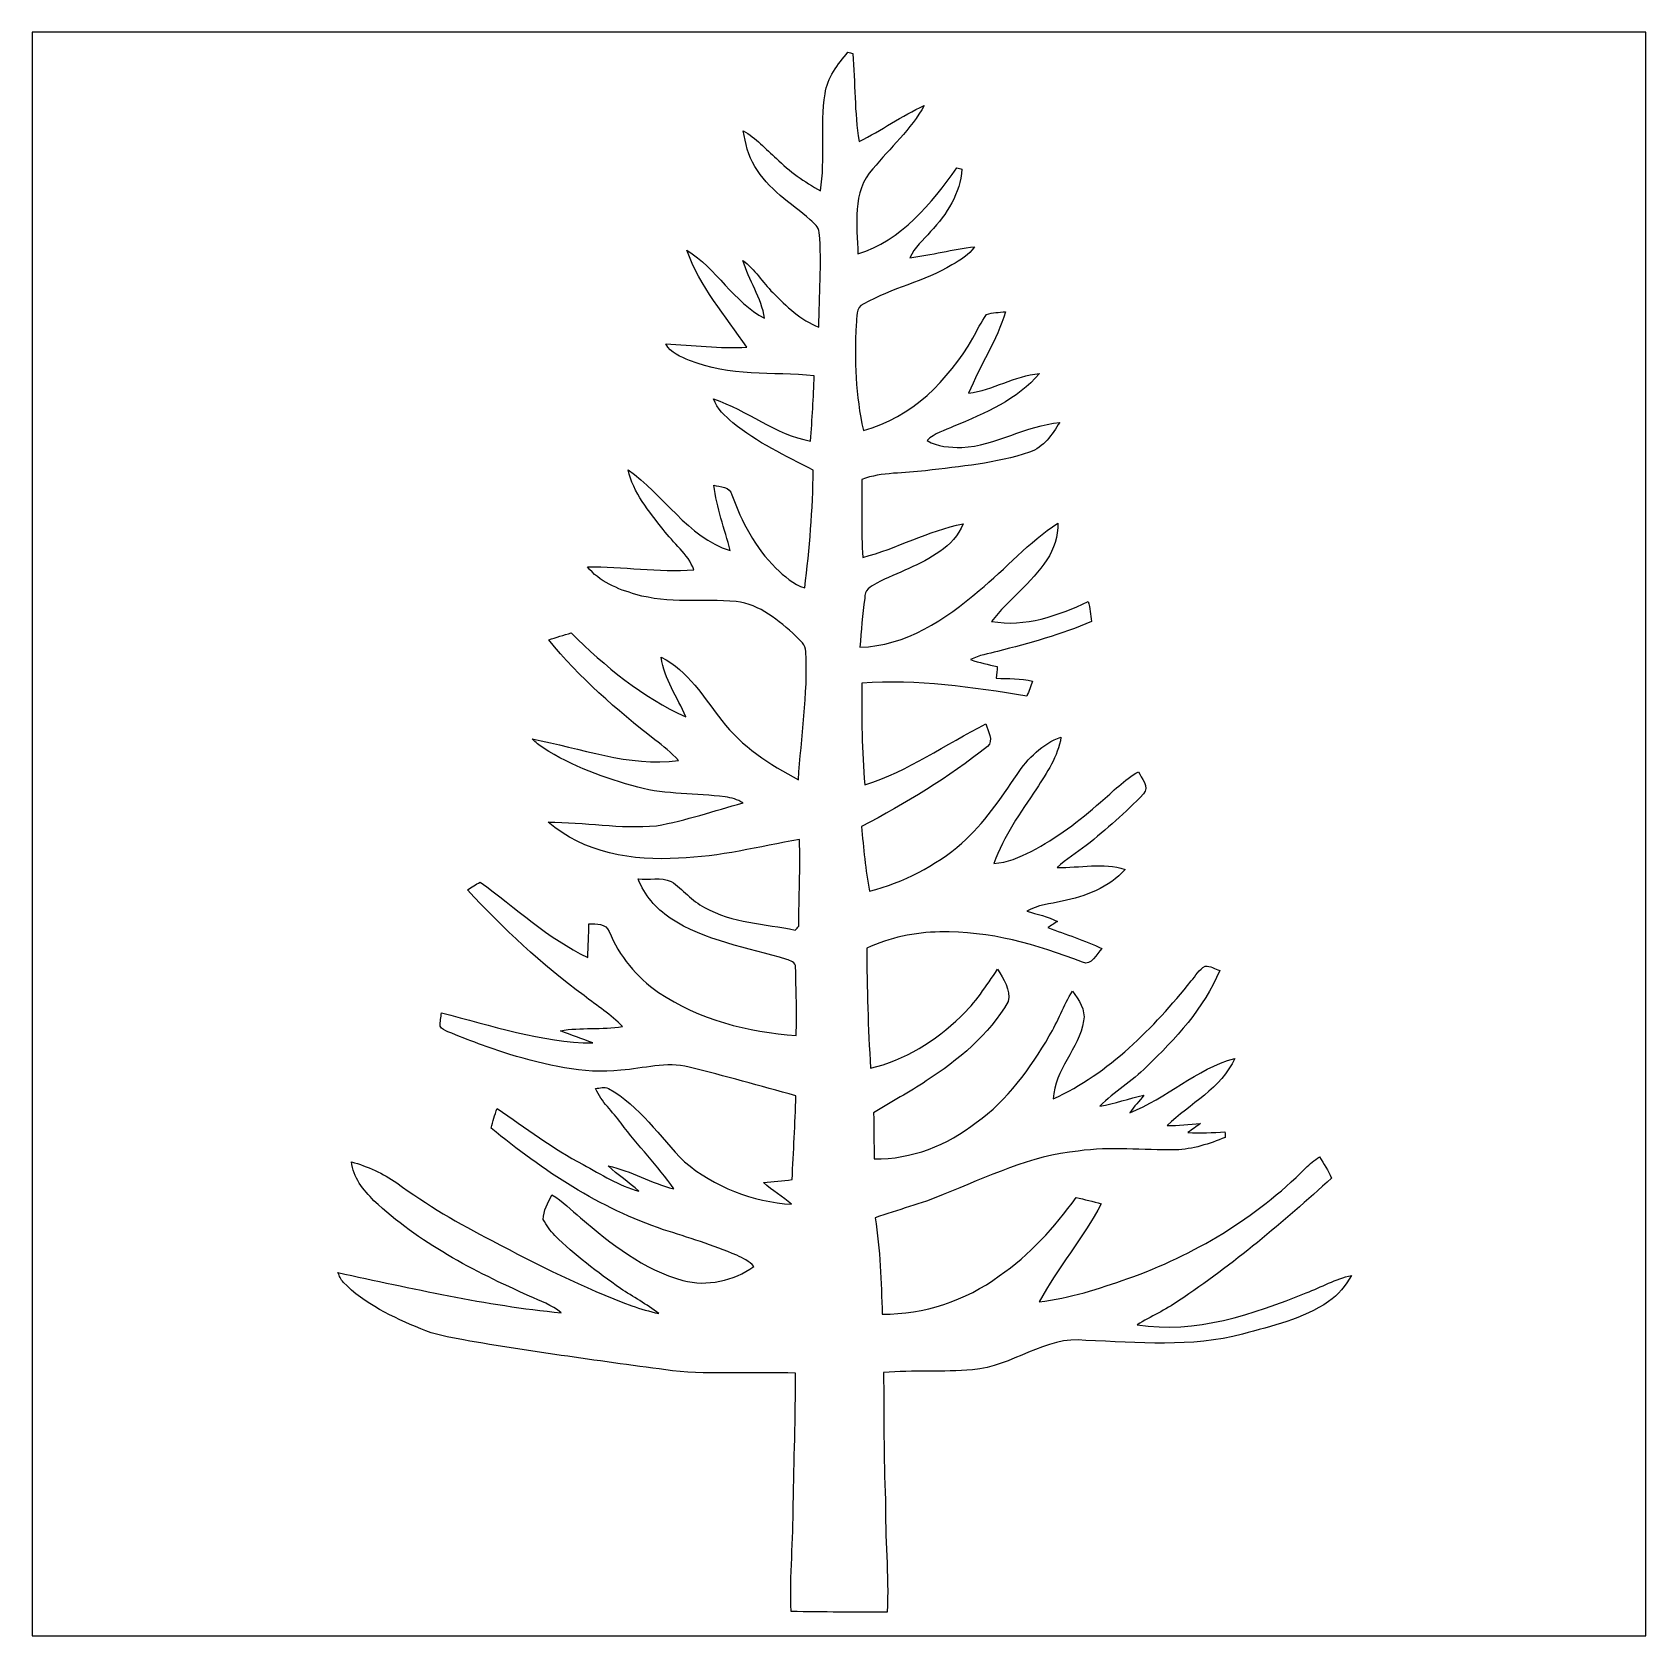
# Model space of a CAD drawing. Header units: centimetres. Extents: x -16.8 to 16.8, y -16.7 to 16.7.
import ezdxf

# ---------------------------------------------------------------- set-up
doc = ezdxf.new("R2010")
doc.units = ezdxf.units.CM
doc.header["$MEASUREMENT"] = 0
doc.layers.add('Layer 1', color=7, linetype='Continuous')

msp = doc.modelspace()

# ---------------------------------------------------------------- linework, layer by layer
at = {"layer": 'Layer 1', "color": 7}
for points, knots in [([(-16.77458, 16.66875), (-16.77458, 16.66875), (16.77458, 16.66875), (16.77458, 16.66875), (16.77458, 16.66875), (16.77458, 16.66875), (16.77458, -16.66875), (16.77458, -16.66875), (16.77458, -16.66875), (16.77458, -16.66875), (-16.77458, -16.66875), (-16.77458, -16.66875), (-16.77458, -16.66875), (-16.77458, -16.66875), (-16.77458, 16.66875), (-16.77458, 16.66875), (-16.77458, 16.66875), (-16.77458, 16.66875), (-16.77458, 16.66875), (-16.77458, 16.66875)], [0, 0, 0, 0, 0.16666667, 0.16666667, 0.16666667, 0.16666667, 0.33333333, 0.33333333, 0.33333333, 0.33333333, 0.5, 0.5, 0.5, 0.5, 0.66666667, 0.66666667, 0.66666667, 0.66666667, 1, 1, 1, 1]), ([(-0.28963, 15.3864), (-0.39264, 14.72036), (-0.27869, 14.0395), (-0.38594, 13.3731), (-0.38594, 13.3731), (-0.71896, 13.55549), (-1.0287, 13.7795), (-1.30281, 14.04232), (-1.30281, 14.04232), (-1.52718, 14.24058), (-1.72685, 14.47377), (-1.99178, 14.62017), (-1.99178, 14.62017), (-1.94169, 14.36582), (-1.89653, 14.09982), (-1.74943, 13.88075), (-1.74943, 13.88075), (-1.47496, 13.4112), (-1.00577, 13.11204), (-0.5969, 12.77161), (-0.5969, 12.77161), (-0.52246, 12.69682), (-0.41593, 12.62274), (-0.41028, 12.50668), (-0.41028, 12.50668), (-0.35066, 11.85086), (-0.42122, 11.19399), (-0.41593, 10.53712), (-0.41593, 10.53712), (-0.79587, 10.67999), (-1.09361, 10.97139), (-1.37442, 11.25502), (-1.37442, 11.25502), (-1.59103, 11.47022), (-1.75048, 11.74115), (-1.99708, 11.92601), (-1.99708, 11.92601), (-1.88136, 11.5122), (-1.61008, 11.15131), (-1.54764, 10.72162), (-1.54764, 10.72162), (-2.19569, 11.06346), (-2.54776, 11.7535), (-3.16301, 12.13802), (-3.16301, 12.13802), (-2.90301, 11.38132), (-2.35691, 10.77489), (-1.9177, 10.11978), (-1.9177, 10.11978), (-2.47968, 10.08839), (-3.04024, 10.16247), (-3.6008, 10.18787), (-3.6008, 10.18787), (-3.50132, 9.99913), (-3.29283, 9.92293), (-3.10762, 9.84356), (-3.10762, 9.84356), (-2.286, 9.50877), (-1.37971, 9.60896), (-0.51611, 9.52853), (-0.51611, 9.52853), (-0.52811, 9.07521), (-0.5588, 8.62295), (-0.59231, 8.17069), (-0.59231, 8.17069), (-1.32927, 8.29945), (-1.90853, 8.81592), (-2.60632, 9.04416), (-2.60632, 9.04416), (-2.53683, 8.83814), (-2.36784, 8.68962), (-2.20733, 8.55204), (-2.20733, 8.55204), (-1.70639, 8.13506), (-1.10843, 7.86589), (-0.53622, 7.56391), (-0.53622, 7.56391), (-0.54328, 6.74687), (-0.61489, 5.92949), (-0.71085, 5.1181), (-0.71085, 5.1181), (-0.94968, 5.18866), (-1.13771, 5.36222), (-1.3141, 5.52944), (-1.3141, 5.52944), (-1.74096, 5.95101), (-2.02459, 6.49287), (-2.22744, 7.05203), (-2.22744, 7.05203), (-2.26519, 7.22066), (-2.47368, 7.2196), (-2.60421, 7.25029), (-2.60421, 7.25029), (-2.54494, 6.78462), (-2.37702, 6.34365), (-2.26307, 5.89104), (-2.26307, 5.89104), (-3.1563, 6.17784), (-3.64666, 7.05979), (-4.38679, 7.57167), (-4.38679, 7.57167), (-4.28202, 7.09295), (-3.94582, 6.70736), (-3.65478, 6.32954), (-3.65478, 6.32954), (-3.4477, 6.04555), (-3.14008, 5.83142), (-3.01731, 5.49134), (-3.01731, 5.49134), (-3.75779, 5.43878), (-4.49439, 5.56366), (-5.2324, 5.55801), (-5.2324, 5.55801), (-4.98828, 5.24439), (-4.59705, 5.08882), (-4.22628, 4.98193), (-4.22628, 4.98193), (-3.54789, 4.78331), (-2.83316, 4.89021), (-2.13889, 4.83376), (-2.13889, 4.83376), (-1.64571, 4.77273), (-1.24778, 4.43865), (-0.8957, 4.11374), (-0.8957, 4.11374), (-0.80539, 4.02555), (-0.69709, 3.92924), (-0.68862, 3.79413), (-0.68862, 3.79413), (-0.64417, 2.90124), (-0.78599, 2.01542), (-0.84526, 1.12677), (-0.84526, 1.12677), (-1.4351, 1.44886), (-2.02706, 1.81681), (-2.43699, 2.36185), (-2.43699, 2.36185), (-2.81411, 2.83457), (-3.13196, 3.39725), (-3.6957, 3.67312), (-3.6957, 3.67312), (-3.6389, 3.21804), (-3.35633, 2.84586), (-3.18276, 2.43346), (-3.18276, 2.43346), (-4.08869, 2.84057), (-4.86622, 3.48439), (-5.56648, 4.18006), (-5.56648, 4.18006), (-5.72417, 4.13491), (-5.88151, 4.09011), (-6.03568, 4.03437), (-6.03568, 4.03437), (-5.39715, 3.24697), (-4.6228, 2.58233), (-3.82764, 1.95827), (-3.82764, 1.95827), (-3.65548, 1.82563), (-3.4865, 1.68734), (-3.33551, 1.53), (-3.33551, 1.53), (-4.37868, 1.38783), (-5.37175, 1.78823), (-6.37822, 1.9752), (-6.37822, 1.9752), (-6.30943, 1.90535), (-6.23394, 1.84185), (-6.15068, 1.78999), (-6.15068, 1.78999), (-5.54919, 1.40018), (-4.86586, 1.16417), (-4.18042, 0.97084), (-4.18042, 0.97084), (-3.58916, 0.80998), (-2.97039, 0.85725), (-2.3689, 0.76976), (-2.3689, 0.76976), (-2.23732, 0.75636), (-2.10855, 0.71649), (-1.99566, 0.6477), (-1.99566, 0.6477), (-2.59362, 0.48225), (-3.18417, 0.2794), (-3.79624, 0.17074), (-3.79624, 0.17074), (-4.54836, 0.10195), (-5.2959, 0.25047), (-6.04732, 0.24659), (-6.04732, 0.24659), (-5.30966, -0.39088), (-4.28166, -0.56903), (-3.33446, -0.50165), (-3.33446, -0.50165), (-2.4832, -0.48154), (-1.65876, -0.25753), (-0.82409, -0.11571), (-0.82409, -0.11571), (-0.79728, -0.71438), (-0.83891, -1.31374), (-0.83573, -1.91311), (-0.83573, -1.91311), (-0.86043, -1.94063), (-0.88477, -1.9685), (-0.90876, -1.99637), (-0.90876, -1.99637), (-1.54164, -1.86302), (-2.22215, -1.85667), (-2.79612, -1.52541), (-2.79612, -1.52541), (-3.06282, -1.39206), (-3.2452, -1.14829), (-3.48897, -0.98531), (-3.48897, -0.98531), (-3.70346, -0.89112), (-3.95288, -0.9592), (-4.1783, -0.93521), (-4.1783, -0.93521), (-4.04495, -1.26718), (-3.81035, -1.55081), (-3.51084, -1.7466), (-3.51084, -1.7466), (-2.788, -2.2352), (-1.90183, -2.35091), (-1.08691, -2.61056), (-1.08691, -2.61056), (-1.01741, -2.63137), (-0.89429, -2.66982), (-0.90241, -2.76789), (-0.90241, -2.76789), (-0.8957, -3.24062), (-0.87171, -3.71475), (-0.89076, -4.18783), (-0.89076, -4.18783), (-1.89371, -4.12009), (-2.91218, -3.86151), (-3.75285, -3.29283), (-3.75285, -3.29283), (-4.21005, -2.98168), (-4.56953, -2.53506), (-4.7812, -2.0253), (-4.7812, -2.0253), (-4.84152, -1.85632), (-5.05213, -1.87325), (-5.19853, -1.86443), (-5.19853, -1.86443), (-5.20559, -2.09832), (-5.2137, -2.33186), (-5.2257, -2.56611), (-5.2257, -2.56611), (-6.05331, -2.17346), (-6.725, -1.53035), (-7.46231, -0.99871), (-7.46231, -0.99871), (-7.5505, -1.05234), (-7.6387, -1.10702), (-7.72619, -1.16205), (-7.72619, -1.16205), (-6.98465, -1.96321), (-6.18102, -2.71216), (-5.30049, -3.35986), (-5.30049, -3.35986), (-5.03167, -3.57011), (-4.74098, -3.75532), (-4.5018, -4.00156), (-4.5018, -4.00156), (-4.92866, -4.07141), (-5.3661, -4.01673), (-5.79296, -4.09011), (-5.79296, -4.09011), (-5.57036, -4.18148), (-5.34106, -4.25626), (-5.11704, -4.34481), (-5.11704, -4.34481), (-6.19725, -4.33388), (-7.22771, -3.97863), (-8.26382, -3.71863), (-8.26382, -3.71863), (-8.27617, -3.80965), (-8.29804, -3.90172), (-8.29098, -3.9945), (-8.29098, -3.9945), (-8.26382, -4.06012), (-8.19009, -4.08199), (-8.13153, -4.11127), (-8.13153, -4.11127), (-7.70996, -4.28554), (-7.28204, -4.44465), (-6.84777, -4.5847), (-6.84777, -4.5847), (-6.09776, -4.7939), (-5.32059, -5.00309), (-4.53461, -4.91314), (-4.53461, -4.91314), (-4.06471, -4.87821), (-3.58775, -4.72369), (-3.11891, -4.84999), (-3.11891, -4.84999), (-2.37314, -5.02849), (-1.63513, -5.2391), (-0.89535, -5.4423), (-0.89535, -5.4423), (-0.91405, -6.02403), (-0.9458, -6.60506), (-0.97508, -7.18644), (-0.97508, -7.18644), (-1.17158, -7.21501), (-1.37054, -7.22701), (-1.56704, -7.24853), (-1.56704, -7.24853), (-1.38748, -7.41645), (-1.17016, -7.5371), (-0.9846, -7.69902), (-0.9846, -7.69902), (-1.79634, -7.64822), (-2.59221, -7.33707), (-3.21557, -6.8139), (-3.21557, -6.8139), (-3.73415, -6.2992), (-4.13914, -5.64903), (-4.7946, -5.28884), (-4.7946, -5.28884), (-4.88033, -5.25251), (-4.97346, -5.28038), (-5.06024, -5.29308), (-5.06024, -5.29308), (-4.94348, -5.57248), (-4.70253, -5.76968), (-4.53178, -6.01345), (-4.53178, -6.01345), (-4.185, -6.48406), (-3.76343, -6.89575), (-3.43464, -7.38011), (-3.43464, -7.38011), (-3.90313, -7.26228), (-4.32435, -7.00229), (-4.79813, -6.90104), (-4.79813, -6.90104), (-4.60128, -7.0926), (-4.36739, -7.23935), (-4.16348, -7.42315), (-4.16348, -7.42315), (-4.58082, -7.31696), (-4.94453, -7.07355), (-5.32095, -6.87423), (-5.32095, -6.87423), (-5.9496, -6.53909), (-6.52074, -6.11117), (-7.10671, -5.70865), (-7.10671, -5.70865), (-7.15821, -5.84024), (-7.19878, -5.97535), (-7.23018, -6.11329), (-7.23018, -6.11329), (-6.16091, -7.0044), (-4.97346, -7.78051), (-3.64737, -8.22678), (-3.64737, -8.22678), (-3.13761, -8.39329), (-2.62043, -8.54393), (-2.1276, -8.75841), (-2.1276, -8.75841), (-1.9999, -8.82015), (-1.85808, -8.87801), (-1.76918, -8.99513), (-1.76918, -8.99513), (-2.19781, -9.29005), (-2.73826, -9.41705), (-3.24908, -9.28123), (-3.24908, -9.28123), (-4.06541, -9.06004), (-4.73851, -8.51853), (-5.3721, -7.98266), (-5.3721, -7.98266), (-5.57248, -7.82249), (-5.74393, -7.62459), (-5.97112, -7.50076), (-5.97112, -7.50076), (-6.04555, -7.66692), (-6.14998, -7.82779), (-6.15174, -8.01687), (-6.15174, -8.01687), (-6.08083, -8.13117), (-6.00745, -8.24865), (-5.9115, -8.34496), (-5.9115, -8.34496), (-5.49381, -8.75665), (-5.02426, -9.11154), (-4.54484, -9.44809), (-4.54484, -9.44809), (-4.28096, -9.62378), (-4.00085, -9.77512), (-3.74826, -9.96844), (-3.74826, -9.96844), (-3.93806, -9.92717), (-4.12503, -9.87319), (-4.30883, -9.8111), (-4.30883, -9.8111), (-5.31036, -9.43257), (-6.27309, -8.95914), (-7.21607, -8.45397), (-7.21607, -8.45397), (-7.90328, -8.10401), (-8.57003, -7.71066), (-9.19233, -7.25487), (-9.19233, -7.25487), (-9.4809, -7.05661), (-9.80264, -6.90986), (-10.13919, -6.81496), (-10.13919, -6.81496), (-10.10814, -7.13634), (-9.88766, -7.40198), (-9.67034, -7.62353), (-9.67034, -7.62353), (-8.74078, -8.49842), (-7.59248, -9.09285), (-6.43502, -9.60649), (-6.43502, -9.60649), (-6.2103, -9.71091), (-5.96794, -9.78994), (-5.77779, -9.95433), (-5.77779, -9.95433), (-7.34483, -9.80334), (-8.8833, -9.44633), (-10.42035, -9.11825), (-10.42035, -9.11825), (-10.38754, -9.18739), (-10.35897, -9.26147), (-10.30781, -9.32039), (-10.30781, -9.32039), (-9.8619, -9.77441), (-9.27594, -10.04394), (-8.69809, -10.28771), (-8.69809, -10.28771), (-8.41763, -10.41753), (-8.1093, -10.45916), (-7.80909, -10.52019), (-7.80909, -10.52019), (-6.36588, -10.76713), (-4.9149, -10.96539), (-3.46393, -11.15942), (-3.46393, -11.15942), (-2.61514, -11.24938), (-1.75895, -11.17177), (-0.90734, -11.21198), (-0.90734, -11.21198), (-0.89888, -12.12074), (-0.93698, -13.02879), (-0.95215, -13.93754), (-0.95215, -13.93754), (-0.95074, -14.67979), (-1.02411, -15.42097), (-0.99624, -16.16393), (-0.99624, -16.16393), (-0.33055, -16.18051), (0.33584, -16.17521), (1.00189, -16.17662), (1.00189, -16.17662), (1.04175, -15.40016), (0.95426, -14.62334), (0.96591, -13.84617), (0.96591, -13.84617), (0.92745, -12.96352), (0.93486, -12.07982), (0.9271, -11.19681), (0.9271, -11.19681), (1.54164, -11.14637), (2.15971, -11.18941), (2.7746, -11.14037), (2.7746, -11.14037), (3.6008, -11.08075), (4.27955, -10.42353), (5.13292, -10.52865), (5.13292, -10.52865), (6.217, -10.57451), (7.32649, -10.67823), (8.38976, -10.39848), (8.38976, -10.39848), (9.0043, -10.2295), (9.64424, -10.0838), (10.18011, -9.72079), (10.18011, -9.72079), (10.38013, -9.5818), (10.53571, -9.38918), (10.65847, -9.18034), (10.65847, -9.18034), (10.3251, -9.24207), (10.03229, -9.4234), (9.71691, -9.53911), (9.71691, -9.53911), (8.6046, -9.98573), (7.4168, -10.39777), (6.19972, -10.20339), (6.19972, -10.20339), (6.48159, -10.02912), (6.7885, -9.89753), (7.06155, -9.70703), (7.06155, -9.70703), (8.19362, -8.94962), (9.23784, -8.0705), (10.24255, -7.15292), (10.24255, -7.15292), (10.17517, -6.9977), (10.0778, -6.85694), (9.99067, -6.71407), (9.99067, -6.71407), (9.88307, -6.77792), (9.78747, -6.85906), (9.70104, -6.94972), (9.70104, -6.94972), (8.66528, -7.98513), (7.38187, -8.75771), (6.00357, -9.24454), (6.00357, -9.24454), (5.4042, -9.45092), (4.79601, -9.65694), (4.16242, -9.72432), (4.16242, -9.72432), (4.55154, -9.01982), (5.07294, -8.39646), (5.4543, -7.68738), (5.4543, -7.68738), (5.27897, -7.64258), (5.10646, -7.59566), (4.93007, -7.55932), (4.93007, -7.55932), (4.48451, -8.17915), (3.96099, -8.74995), (3.33375, -9.18951), (3.33375, -9.18951), (2.63313, -9.69892), (1.76742, -9.99208), (0.89958, -9.98255), (0.89958, -9.98255), (0.87701, -9.31298), (0.85584, -8.64235), (0.75318, -7.97913), (0.75318, -7.97913), (1.22202, -7.80979), (1.70956, -7.69267), (2.16853, -7.49582), (2.16853, -7.49582), (3.0801, -7.1307), (3.98427, -6.6869), (4.97487, -6.59095), (4.97487, -6.59095), (5.6455, -6.49746), (6.32284, -6.57472), (6.99664, -6.56908), (6.99664, -6.56908), (7.35436, -6.55496), (7.70043, -6.44349), (8.02957, -6.30802), (8.02957, -6.30802), (8.02852, -6.27874), (8.0264, -6.21982), (8.02534, -6.19054), (8.02534, -6.19054), (7.76958, -6.21065), (7.51276, -6.21982), (7.25664, -6.20818), (7.25664, -6.20818), (7.34025, -6.14257), (7.4295, -6.08436), (7.51452, -6.02015), (7.51452, -6.02015), (7.2831, -6.02791), (7.05309, -6.06284), (6.82166, -6.06319), (6.82166, -6.06319), (7.29544, -5.60881), (7.94879, -5.28779), (8.2296, -4.66584), (8.2296, -4.66584), (7.42315, -4.87927), (6.8139, -5.4991), (6.04661, -5.79508), (6.04661, -5.79508), (6.13163, -5.66385), (6.24699, -5.55625), (6.33765, -5.4289), (6.33765, -5.4289), (6.02932, -5.49028), (5.73722, -5.61693), (5.42431, -5.65785), (5.42431, -5.65785), (5.72594, -5.36081), (6.09247, -5.13927), (6.39339, -4.84117), (6.39339, -4.84117), (6.99735, -4.2612), (7.59072, -3.62197), (7.91563, -2.83916), (7.91563, -2.83916), (7.8172, -2.80564), (7.72019, -2.74002), (7.61365, -2.74955), (7.61365, -2.74955), (7.48594, -2.81623), (7.41609, -2.95134), (7.32402, -3.05611), (7.32402, -3.05611), (6.53486, -4.03825), (5.61728, -4.97522), (4.45594, -5.50545), (4.45594, -5.50545), (4.47569, -4.90044), (4.99145, -4.46969), (5.08741, -3.88761), (5.08741, -3.88761), (5.12762, -3.6509), (4.98969, -3.44734), (4.8574, -3.26778), (4.8574, -3.26778), (4.66231, -3.55918), (4.55436, -3.8989), (4.37339, -4.19947), (4.37339, -4.19947), (3.97263, -4.87433), (3.50626, -5.53967), (2.85468, -5.99581), (2.85468, -5.99581), (2.25566, -6.47277), (1.50566, -6.76628), (0.73343, -6.75499), (0.73343, -6.75499), (0.72425, -6.43643), (0.72214, -6.11787), (0.72073, -5.80002), (0.72073, -5.80002), (1.07527, -5.56048), (1.46438, -5.37633), (1.81575, -5.13186), (1.81575, -5.13186), (2.48285, -4.70217), (3.11397, -4.17548), (3.51825, -3.48333), (3.51825, -3.48333), (3.57399, -3.23921), (3.41842, -3.01449), (3.29777, -2.81305), (3.29777, -2.81305), (3.06282, -3.15666), (2.83492, -3.51226), (2.52871, -3.79871), (2.52871, -3.79871), (2.00625, -4.30001), (1.36913, -4.70711), (0.65652, -4.86763), (0.65652, -4.86763), (0.60537, -4.03613), (0.57785, -3.20322), (0.57856, -2.37031), (0.57856, -2.37031), (1.05586, -2.15688), (1.57692, -2.04258), (2.10009, -2.03659), (2.10009, -2.03659), (3.12138, -2.0133), (4.12009, -2.29235), (5.06095, -2.66665), (5.06095, -2.66665), (5.2578, -2.75237), (5.34987, -2.49096), (5.46841, -2.38301), (5.46841, -2.38301), (5.10646, -2.20662), (4.7184, -2.09232), (4.34481, -1.94486), (4.34481, -1.94486), (4.41043, -1.90218), (4.47675, -1.85984), (4.54307, -1.81786), (4.54307, -1.81786), (4.34199, -1.71379), (4.11798, -1.67111), (3.90419, -1.60408), (3.90419, -1.60408), (4.12821, -1.47426), (4.39173, -1.4538), (4.63938, -1.39594), (4.63938, -1.39594), (5.12198, -1.29928), (5.61411, -1.11513), (5.94889, -0.73872), (5.94889, -0.73872), (5.48993, -0.58385), (5.00768, -0.70767), (4.53778, -0.69427), (4.53778, -0.69427), (4.72193, -0.5207), (4.94347, -0.39441), (5.14103, -0.23742), (5.14103, -0.23742), (5.55872, 0.09454), (5.96089, 0.44768), (6.33024, 0.83326), (6.33024, 0.83326), (6.46959, 0.97649), (6.28368, 1.16522), (6.22617, 1.2954), (6.22617, 1.2954), (5.93337, 1.12607), (5.69524, 0.88159), (5.43877, 0.66499), (5.43877, 0.66499), (4.99851, 0.27129), (4.52332, -0.08819), (3.99909, -0.3623), (3.99909, -0.3623), (3.75214, -0.4766), (3.49814, -0.60466), (3.2198, -0.61031), (3.2198, -0.61031), (3.42618, -0.04798), (3.77084, 0.44732), (4.10598, 0.93874), (4.10598, 0.93874), (4.31659, 1.27282), (4.55401, 1.61255), (4.6161, 2.01224), (4.6161, 2.01224), (4.22487, 1.88313), (3.92959, 1.56986), (3.70276, 1.2379), (3.70276, 1.2379), (3.36091, 0.73201), (3.01449, 0.21696), (2.55517, -0.19156), (2.55517, -0.19156), (2.00342, -0.66463), (1.34056, -1.00718), (0.63747, -1.19098), (0.63747, -1.19098), (0.55069, -0.74577), (0.50694, -0.29316), (0.47061, 0.15804), (0.47061, 0.15804), (1.38853, 0.63324), (2.27542, 1.17616), (3.08575, 1.81857), (3.08575, 1.81857), (3.2258, 1.94557), (3.08998, 2.14136), (3.05506, 2.28776), (3.05506, 2.28776), (2.21509, 1.86902), (1.4411, 1.30422), (0.53728, 1.02411), (0.53728, 1.02411), (0.47625, 1.72614), (0.46814, 2.43134), (0.47696, 3.13549), (0.47696, 3.13549), (1.62595, 3.2198), (2.77354, 3.04871), (3.90596, 2.86808), (3.90596, 2.86808), (3.95005, 2.96898), (3.98992, 3.07199), (4.02661, 3.17606), (4.02661, 3.17606), (3.78001, 3.2445), (3.52037, 3.22545), (3.26849, 3.24026), (3.26849, 3.24026), (3.27731, 3.3214), (3.28542, 3.40289), (3.29212, 3.48403), (3.29212, 3.48403), (3.10409, 3.52249), (2.91536, 3.56059), (2.73509, 3.62726), (2.73509, 3.62726), (2.90971, 3.72004), (3.10833, 3.74756), (3.29777, 3.79765), (3.29777, 3.79765), (3.95993, 3.96628), (4.62492, 4.14337), (5.2511, 4.42136), (5.2511, 4.42136), (5.23452, 4.56001), (5.2197, 4.69865), (5.18125, 4.83306), (5.18125, 4.83306), (4.55754, 4.54131), (3.87174, 4.29366), (3.17288, 4.42066), (3.17288, 4.42066), (3.52319, 4.87468), (4.00614, 5.21441), (4.31871, 5.69983), (4.31871, 5.69983), (4.47675, 5.92173), (4.55224, 6.19301), (4.5533, 6.46395), (4.5533, 6.46395), (3.94441, 6.07519), (3.47204, 5.51145), (2.91218, 5.06024), (2.91218, 5.06024), (2.21756, 4.46123), (1.38289, 3.90737), (0.43533, 3.88444), (0.43533, 3.88444), (0.45932, 4.22416), (0.48542, 4.56389), (0.53728, 4.90079), (0.53728, 4.90079), (0.51294, 5.06977), (0.66252, 5.15126), (0.78387, 5.21476), (0.78387, 5.21476), (1.2192, 5.44019), (1.69792, 5.58341), (2.09691, 5.87657), (2.09691, 5.87657), (2.31422, 6.00992), (2.48179, 6.21277), (2.58092, 6.44666), (2.58092, 6.44666), (1.85667, 6.30978), (1.2065, 5.93619), (0.49671, 5.74993), (0.49671, 5.74993), (0.45473, 6.29003), (0.48366, 6.83295), (0.47237, 7.37376), (0.47237, 7.37376), (0.89676, 7.52898), (1.35925, 7.49194), (1.80058, 7.55403), (1.80058, 7.55403), (2.52589, 7.64293), (3.2639, 7.70361), (3.96028, 7.93856), (3.96028, 7.93856), (4.25909, 8.03416), (4.43159, 8.30721), (4.58929, 8.55768), (4.58929, 8.55768), (3.88408, 8.48677), (3.26214, 8.08249), (2.5527, 8.0331), (2.5527, 8.0331), (2.30858, 8.03875), (2.04611, 8.04827), (1.83162, 8.1788), (1.83162, 8.1788), (1.97944, 8.33684), (2.20063, 8.38694), (2.39042, 8.47619), (2.39042, 8.47619), (3.0293, 8.74854), (3.71404, 9.02617), (4.16595, 9.57651), (4.16595, 9.57651), (3.65407, 9.52077), (3.20357, 9.2329), (2.69311, 9.16376), (2.69311, 9.16376), (2.92982, 9.73702), (3.28718, 10.25913), (3.46004, 10.85921), (3.46004, 10.85921), (3.32916, 10.84051), (3.19017, 10.84898), (3.0667, 10.79888), (3.0667, 10.79888), (2.95734, 10.64366), (2.87408, 10.47221), (2.77989, 10.30781), (2.77989, 10.30781), (2.27612, 9.43751), (1.50812, 8.64905), (0.50694, 8.39152), (0.50694, 8.39152), (0.34325, 9.10802), (0.32456, 9.85273), (0.35454, 10.58439), (0.35454, 10.58439), (0.37853, 10.73714), (0.33726, 10.95128), (0.51329, 11.02042), (0.51329, 11.02042), (1.09714, 11.35133), (1.77059, 11.4868), (2.34844, 11.8304), (2.34844, 11.8304), (2.52307, 11.92953), (2.70475, 12.03572), (2.81658, 12.20858), (2.81658, 12.20858), (2.36432, 12.15637), (1.92193, 12.03995), (1.47073, 11.98033), (1.47073, 11.98033), (1.56951, 12.19412), (1.75225, 12.35004), (1.90535, 12.52361), (1.90535, 12.52361), (2.23908, 12.88415), (2.52801, 13.31983), (2.55517, 13.8243), (2.55517, 13.8243), (2.52977, 13.83101), (2.47862, 13.84441), (2.45322, 13.85111), (2.45322, 13.85111), (1.92264, 13.11099), (1.29928, 12.33664), (0.39123, 12.06394), (0.39123, 12.06394), (0.38241, 12.6432), (0.26141, 13.36357), (0.70556, 13.82712), (0.70556, 13.82712), (1.06151, 14.26633), (1.49578, 14.65016), (1.77412, 15.14722), (1.77412, 15.14722), (1.30316, 14.93273), (0.88371, 14.62405), (0.41839, 14.39898), (0.41839, 14.39898), (0.31962, 15.00223), (0.3369, 15.61888), (0.28575, 16.22707), (0.28575, 16.22707), (0.26106, 16.23483), (0.21131, 16.25), (0.18662, 16.25776), (0.18662, 16.25776), (-0.02046, 15.99812), (-0.24871, 15.72789), (-0.28963, 15.3864)], [0, 0, 0, 0, 0.00425532, 0.00425532, 0.00425532, 0.00425532, 0.00851064, 0.00851064, 0.00851064, 0.00851064, 0.01276596, 0.01276596, 0.01276596, 0.01276596, 0.01702128, 0.01702128, 0.01702128, 0.01702128, 0.0212766, 0.0212766, 0.0212766, 0.0212766, 0.02553191, 0.02553191, 0.02553191, 0.02553191, 0.02978723, 0.02978723, 0.02978723, 0.02978723, 0.03404255, 0.03404255, 0.03404255, 0.03404255, 0.03829787, 0.03829787, 0.03829787, 0.03829787, 0.04255319, 0.04255319, 0.04255319, 0.04255319, 0.04680851, 0.04680851, 0.04680851, 0.04680851, 0.05106383, 0.05106383, 0.05106383, 0.05106383, 0.05531915, 0.05531915, 0.05531915, 0.05531915, 0.05957447, 0.05957447, 0.05957447, 0.05957447, 0.06382979, 0.06382979, 0.06382979, 0.06382979, 0.06808511, 0.06808511, 0.06808511, 0.06808511, 0.07234043, 0.07234043, 0.07234043, 0.07234043, 0.07659574, 0.07659574, 0.07659574, 0.07659574, 0.08085106, 0.08085106, 0.08085106, 0.08085106, 0.08510638, 0.08510638, 0.08510638, 0.08510638, 0.0893617, 0.0893617, 0.0893617, 0.0893617, 0.09361702, 0.09361702, 0.09361702, 0.09361702, 0.09787234, 0.09787234, 0.09787234, 0.09787234, 0.10212766, 0.10212766, 0.10212766, 0.10212766, 0.10638298, 0.10638298, 0.10638298, 0.10638298, 0.1106383, 0.1106383, 0.1106383, 0.1106383, 0.11489362, 0.11489362, 0.11489362, 0.11489362, 0.11914894, 0.11914894, 0.11914894, 0.11914894, 0.12340426, 0.12340426, 0.12340426, 0.12340426, 0.12765957, 0.12765957, 0.12765957, 0.12765957, 0.13191489, 0.13191489, 0.13191489, 0.13191489, 0.13617021, 0.13617021, 0.13617021, 0.13617021, 0.14042553, 0.14042553, 0.14042553, 0.14042553, 0.14468085, 0.14468085, 0.14468085, 0.14468085, 0.14893617, 0.14893617, 0.14893617, 0.14893617, 0.15319149, 0.15319149, 0.15319149, 0.15319149, 0.15744681, 0.15744681, 0.15744681, 0.15744681, 0.16170213, 0.16170213, 0.16170213, 0.16170213, 0.16595745, 0.16595745, 0.16595745, 0.16595745, 0.17021277, 0.17021277, 0.17021277, 0.17021277, 0.17446809, 0.17446809, 0.17446809, 0.17446809, 0.1787234, 0.1787234, 0.1787234, 0.1787234, 0.18297872, 0.18297872, 0.18297872, 0.18297872, 0.18723404, 0.18723404, 0.18723404, 0.18723404, 0.19148936, 0.19148936, 0.19148936, 0.19148936, 0.19574468, 0.19574468, 0.19574468, 0.19574468, 0.2, 0.2, 0.2, 0.2, 0.20425532, 0.20425532, 0.20425532, 0.20425532, 0.20851064, 0.20851064, 0.20851064, 0.20851064, 0.21276596, 0.21276596, 0.21276596, 0.21276596, 0.21702128, 0.21702128, 0.21702128, 0.21702128, 0.2212766, 0.2212766, 0.2212766, 0.2212766, 0.22553191, 0.22553191, 0.22553191, 0.22553191, 0.22978723, 0.22978723, 0.22978723, 0.22978723, 0.23404255, 0.23404255, 0.23404255, 0.23404255, 0.23829787, 0.23829787, 0.23829787, 0.23829787, 0.24255319, 0.24255319, 0.24255319, 0.24255319, 0.24680851, 0.24680851, 0.24680851, 0.24680851, 0.25106383, 0.25106383, 0.25106383, 0.25106383, 0.25531915, 0.25531915, 0.25531915, 0.25531915, 0.25957447, 0.25957447, 0.25957447, 0.25957447, 0.26382979, 0.26382979, 0.26382979, 0.26382979, 0.26808511, 0.26808511, 0.26808511, 0.26808511, 0.27234043, 0.27234043, 0.27234043, 0.27234043, 0.27659574, 0.27659574, 0.27659574, 0.27659574, 0.28085106, 0.28085106, 0.28085106, 0.28085106, 0.28510638, 0.28510638, 0.28510638, 0.28510638, 0.2893617, 0.2893617, 0.2893617, 0.2893617, 0.29361702, 0.29361702, 0.29361702, 0.29361702, 0.29787234, 0.29787234, 0.29787234, 0.29787234, 0.30212766, 0.30212766, 0.30212766, 0.30212766, 0.30638298, 0.30638298, 0.30638298, 0.30638298, 0.3106383, 0.3106383, 0.3106383, 0.3106383, 0.31489362, 0.31489362, 0.31489362, 0.31489362, 0.31914894, 0.31914894, 0.31914894, 0.31914894, 0.32340426, 0.32340426, 0.32340426, 0.32340426, 0.32765957, 0.32765957, 0.32765957, 0.32765957, 0.33191489, 0.33191489, 0.33191489, 0.33191489, 0.33617021, 0.33617021, 0.33617021, 0.33617021, 0.34042553, 0.34042553, 0.34042553, 0.34042553, 0.34468085, 0.34468085, 0.34468085, 0.34468085, 0.34893617, 0.34893617, 0.34893617, 0.34893617, 0.35319149, 0.35319149, 0.35319149, 0.35319149, 0.35744681, 0.35744681, 0.35744681, 0.35744681, 0.36170213, 0.36170213, 0.36170213, 0.36170213, 0.36595745, 0.36595745, 0.36595745, 0.36595745, 0.37021277, 0.37021277, 0.37021277, 0.37021277, 0.37446809, 0.37446809, 0.37446809, 0.37446809, 0.3787234, 0.3787234, 0.3787234, 0.3787234, 0.38297872, 0.38297872, 0.38297872, 0.38297872, 0.38723404, 0.38723404, 0.38723404, 0.38723404, 0.39148936, 0.39148936, 0.39148936, 0.39148936, 0.39574468, 0.39574468, 0.39574468, 0.39574468, 0.4, 0.4, 0.4, 0.4, 0.40425532, 0.40425532, 0.40425532, 0.40425532, 0.40851064, 0.40851064, 0.40851064, 0.40851064, 0.41276596, 0.41276596, 0.41276596, 0.41276596, 0.41702128, 0.41702128, 0.41702128, 0.41702128, 0.4212766, 0.4212766, 0.4212766, 0.4212766, 0.42553191, 0.42553191, 0.42553191, 0.42553191, 0.42978723, 0.42978723, 0.42978723, 0.42978723, 0.43404255, 0.43404255, 0.43404255, 0.43404255, 0.43829787, 0.43829787, 0.43829787, 0.43829787, 0.44255319, 0.44255319, 0.44255319, 0.44255319, 0.44680851, 0.44680851, 0.44680851, 0.44680851, 0.45106383, 0.45106383, 0.45106383, 0.45106383, 0.45531915, 0.45531915, 0.45531915, 0.45531915, 0.45957447, 0.45957447, 0.45957447, 0.45957447, 0.46382979, 0.46382979, 0.46382979, 0.46382979, 0.46808511, 0.46808511, 0.46808511, 0.46808511, 0.47234043, 0.47234043, 0.47234043, 0.47234043, 0.47659574, 0.47659574, 0.47659574, 0.47659574, 0.48085106, 0.48085106, 0.48085106, 0.48085106, 0.48510638, 0.48510638, 0.48510638, 0.48510638, 0.4893617, 0.4893617, 0.4893617, 0.4893617, 0.49361702, 0.49361702, 0.49361702, 0.49361702, 0.49787234, 0.49787234, 0.49787234, 0.49787234, 0.50212766, 0.50212766, 0.50212766, 0.50212766, 0.50638298, 0.50638298, 0.50638298, 0.50638298, 0.5106383, 0.5106383, 0.5106383, 0.5106383, 0.51489362, 0.51489362, 0.51489362, 0.51489362, 0.51914894, 0.51914894, 0.51914894, 0.51914894, 0.52340426, 0.52340426, 0.52340426, 0.52340426, 0.52765957, 0.52765957, 0.52765957, 0.52765957, 0.53191489, 0.53191489, 0.53191489, 0.53191489, 0.53617021, 0.53617021, 0.53617021, 0.53617021, 0.54042553, 0.54042553, 0.54042553, 0.54042553, 0.54468085, 0.54468085, 0.54468085, 0.54468085, 0.54893617, 0.54893617, 0.54893617, 0.54893617, 0.55319149, 0.55319149, 0.55319149, 0.55319149, 0.55744681, 0.55744681, 0.55744681, 0.55744681, 0.56170213, 0.56170213, 0.56170213, 0.56170213, 0.56595745, 0.56595745, 0.56595745, 0.56595745, 0.57021277, 0.57021277, 0.57021277, 0.57021277, 0.57446809, 0.57446809, 0.57446809, 0.57446809, 0.5787234, 0.5787234, 0.5787234, 0.5787234, 0.58297872, 0.58297872, 0.58297872, 0.58297872, 0.58723404, 0.58723404, 0.58723404, 0.58723404, 0.59148936, 0.59148936, 0.59148936, 0.59148936, 0.59574468, 0.59574468, 0.59574468, 0.59574468, 0.6, 0.6, 0.6, 0.6, 0.60425532, 0.60425532, 0.60425532, 0.60425532, 0.60851064, 0.60851064, 0.60851064, 0.60851064, 0.61276596, 0.61276596, 0.61276596, 0.61276596, 0.61702128, 0.61702128, 0.61702128, 0.61702128, 0.6212766, 0.6212766, 0.6212766, 0.6212766, 0.62553191, 0.62553191, 0.62553191, 0.62553191, 0.62978723, 0.62978723, 0.62978723, 0.62978723, 0.63404255, 0.63404255, 0.63404255, 0.63404255, 0.63829787, 0.63829787, 0.63829787, 0.63829787, 0.64255319, 0.64255319, 0.64255319, 0.64255319, 0.64680851, 0.64680851, 0.64680851, 0.64680851, 0.65106383, 0.65106383, 0.65106383, 0.65106383, 0.65531915, 0.65531915, 0.65531915, 0.65531915, 0.65957447, 0.65957447, 0.65957447, 0.65957447, 0.66382979, 0.66382979, 0.66382979, 0.66382979, 0.66808511, 0.66808511, 0.66808511, 0.66808511, 0.67234043, 0.67234043, 0.67234043, 0.67234043, 0.67659574, 0.67659574, 0.67659574, 0.67659574, 0.68085106, 0.68085106, 0.68085106, 0.68085106, 0.68510638, 0.68510638, 0.68510638, 0.68510638, 0.6893617, 0.6893617, 0.6893617, 0.6893617, 0.69361702, 0.69361702, 0.69361702, 0.69361702, 0.69787234, 0.69787234, 0.69787234, 0.69787234, 0.70212766, 0.70212766, 0.70212766, 0.70212766, 0.70638298, 0.70638298, 0.70638298, 0.70638298, 0.7106383, 0.7106383, 0.7106383, 0.7106383, 0.71489362, 0.71489362, 0.71489362, 0.71489362, 0.71914894, 0.71914894, 0.71914894, 0.71914894, 0.72340426, 0.72340426, 0.72340426, 0.72340426, 0.72765957, 0.72765957, 0.72765957, 0.72765957, 0.73191489, 0.73191489, 0.73191489, 0.73191489, 0.73617021, 0.73617021, 0.73617021, 0.73617021, 0.74042553, 0.74042553, 0.74042553, 0.74042553, 0.74468085, 0.74468085, 0.74468085, 0.74468085, 0.74893617, 0.74893617, 0.74893617, 0.74893617, 0.75319149, 0.75319149, 0.75319149, 0.75319149, 0.75744681, 0.75744681, 0.75744681, 0.75744681, 0.76170213, 0.76170213, 0.76170213, 0.76170213, 0.76595745, 0.76595745, 0.76595745, 0.76595745, 0.77021277, 0.77021277, 0.77021277, 0.77021277, 0.77446809, 0.77446809, 0.77446809, 0.77446809, 0.7787234, 0.7787234, 0.7787234, 0.7787234, 0.78297872, 0.78297872, 0.78297872, 0.78297872, 0.78723404, 0.78723404, 0.78723404, 0.78723404, 0.79148936, 0.79148936, 0.79148936, 0.79148936, 0.79574468, 0.79574468, 0.79574468, 0.79574468, 0.8, 0.8, 0.8, 0.8, 0.80425532, 0.80425532, 0.80425532, 0.80425532, 0.80851064, 0.80851064, 0.80851064, 0.80851064, 0.81276596, 0.81276596, 0.81276596, 0.81276596, 0.81702128, 0.81702128, 0.81702128, 0.81702128, 0.8212766, 0.8212766, 0.8212766, 0.8212766, 0.82553191, 0.82553191, 0.82553191, 0.82553191, 0.82978723, 0.82978723, 0.82978723, 0.82978723, 0.83404255, 0.83404255, 0.83404255, 0.83404255, 0.83829787, 0.83829787, 0.83829787, 0.83829787, 0.84255319, 0.84255319, 0.84255319, 0.84255319, 0.84680851, 0.84680851, 0.84680851, 0.84680851, 0.85106383, 0.85106383, 0.85106383, 0.85106383, 0.85531915, 0.85531915, 0.85531915, 0.85531915, 0.85957447, 0.85957447, 0.85957447, 0.85957447, 0.86382979, 0.86382979, 0.86382979, 0.86382979, 0.86808511, 0.86808511, 0.86808511, 0.86808511, 0.87234043, 0.87234043, 0.87234043, 0.87234043, 0.87659574, 0.87659574, 0.87659574, 0.87659574, 0.88085106, 0.88085106, 0.88085106, 0.88085106, 0.88510638, 0.88510638, 0.88510638, 0.88510638, 0.8893617, 0.8893617, 0.8893617, 0.8893617, 0.89361702, 0.89361702, 0.89361702, 0.89361702, 0.89787234, 0.89787234, 0.89787234, 0.89787234, 0.90212766, 0.90212766, 0.90212766, 0.90212766, 0.90638298, 0.90638298, 0.90638298, 0.90638298, 0.9106383, 0.9106383, 0.9106383, 0.9106383, 0.91489362, 0.91489362, 0.91489362, 0.91489362, 0.91914894, 0.91914894, 0.91914894, 0.91914894, 0.92340426, 0.92340426, 0.92340426, 0.92340426, 0.92765957, 0.92765957, 0.92765957, 0.92765957, 0.93191489, 0.93191489, 0.93191489, 0.93191489, 0.93617021, 0.93617021, 0.93617021, 0.93617021, 0.94042553, 0.94042553, 0.94042553, 0.94042553, 0.94468085, 0.94468085, 0.94468085, 0.94468085, 0.94893617, 0.94893617, 0.94893617, 0.94893617, 0.95319149, 0.95319149, 0.95319149, 0.95319149, 0.95744681, 0.95744681, 0.95744681, 0.95744681, 0.96170213, 0.96170213, 0.96170213, 0.96170213, 0.96595745, 0.96595745, 0.96595745, 0.96595745, 0.97021277, 0.97021277, 0.97021277, 0.97021277, 0.97446809, 0.97446809, 0.97446809, 0.97446809, 0.9787234, 0.9787234, 0.9787234, 0.9787234, 0.98297872, 0.98297872, 0.98297872, 0.98297872, 0.98723404, 0.98723404, 0.98723404, 0.98723404, 0.99148936, 0.99148936, 0.99148936, 0.99148936, 1, 1, 1, 1])]:
    msp.add_open_spline(points, degree=3, knots=knots, dxfattribs=at)

doc.saveas('drawing.dxf')
